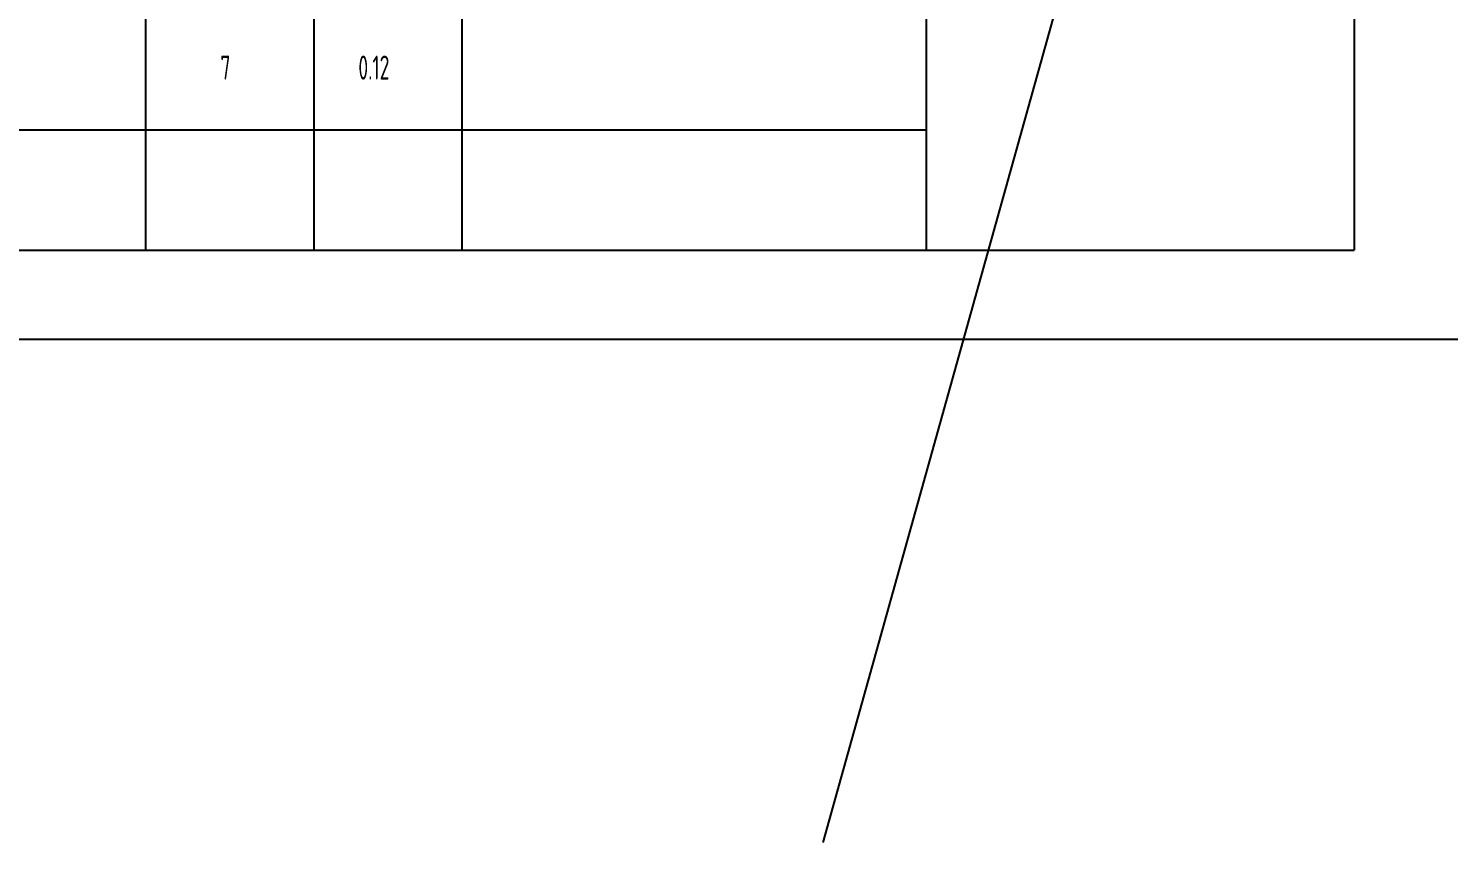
# Model space of a CAD drawing. Extents: x -469675 to 2400000, y -476501 to 2085364.
# Drawn here: x -82192 to -58605, y 8100 to 21621 of the extents above; entities that cross this region are included whole.
import ezdxf

# ---------------------------------------------------------------- set-up
doc = ezdxf.new("R2010")
doc.units = 0
doc.header["$LTSCALE"] = 1000
doc.header["$MEASUREMENT"] = 0
doc.linetypes.add('DOTE', pattern=[2.42, 2, -0.2, 0.02, -0.2])
doc.layers.get('Defpoints').update_dxf_attribs({"linetype": 'CONTINUOUS'})
doc.layers.add('C-DETAIL_AXIS', color=1, linetype='DOTE')
doc.layers.add('C-PLAN_TEXT', color=3, linetype='CONTINUOUS')
doc.layers.add('C-注释', color=30, linetype='CONTINUOUS', plot=False)
doc.styles.add('GBSTYLE', font='gbxwxt.shx', dxfattribs={"width": 0.7, "bigfont": 'gbhzfs.shx'})

msp = doc.modelspace()

# ---------------------------------------------------------------- linework, layer by layer
at = {"layer": 'C-PLAN_TEXT', "color": 1}
for p, q in [((-80247.2253, 35938.6537), (-80247.2253, 17938.6537)), ((-77452.466, 35938.6537), (-77452.466, 17938.6537)), ((-74991.2712, 35938.6537), (-74991.2712, 17938.6537)), ((-67283.8418, 35938.6537), (-67283.8418, 17938.6537)), ((-60170.6947, 35938.6537), (-60170.6947, 17938.6537)), ((-101053.658, 19938.6537), (-67283.8418, 19938.6537)), ((-104317.2739, 17938.6537), (-60170.6947, 17938.6537))]:
    msp.add_line(p, q, dxfattribs=at)
at = {"layer": 'C-注释'}
msp.add_line((-64271.7778, 25033.8383), (-69000, 8100), dxfattribs=at)
at = {"layer": 'Defpoints'}
msp.add_lwpolyline([(-162363.9491, 16458.5881), (-11382.0263, 16458.5881), (-11382.0263, 109783.6028), (-162363.9491, 109783.6028)], close=True, dxfattribs=at)

# ---------------------------------------------------------------- texts
at = {"layer": 'C-DETAIL_AXIS', "ltscale": 0.1, "style": 'GBSTYLE', "width": 0.7}
for s, p in [('7', (-79002.9119, 20770.6153)), ('0.12', (-76712.3428, 20770.6153))]:
    msp.add_text(s, height=400, dxfattribs=at).set_placement(p)

doc.saveas('drawing.dxf')
